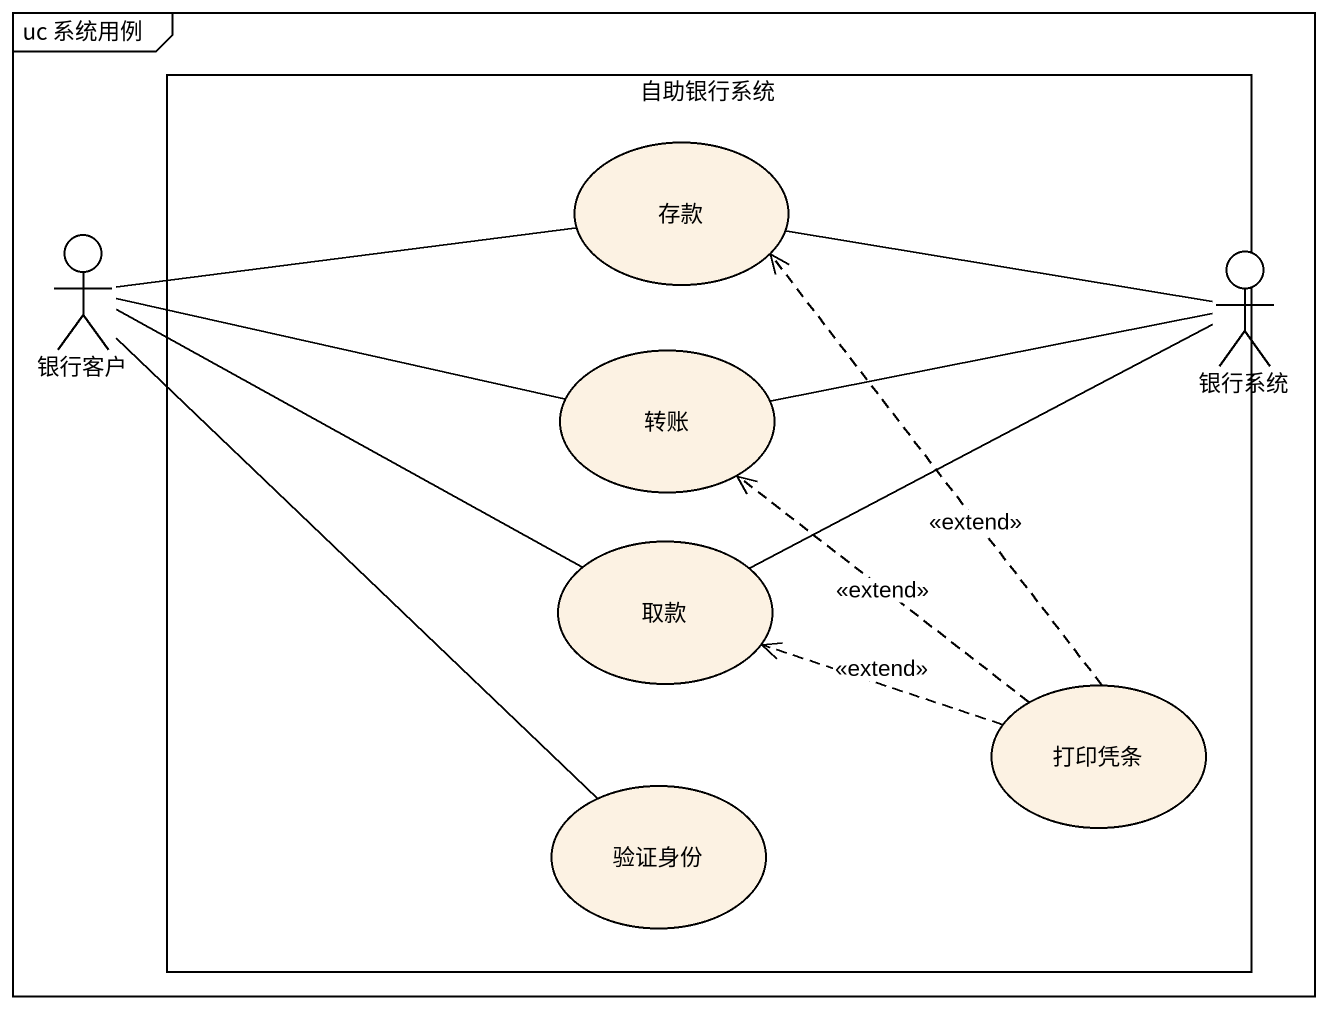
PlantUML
@startuml
mainframe uc 系统用例
rectangle 自助银行系统 {
  usecase 存款
  usecase 转账
  usecase 取款
  usecase 打印凭条
  usecase 验证身份
}
actor 银行客户
actor 银行系统
银行客户 -right- 存款
银行客户 -right- 转账
银行客户 -right- 取款
银行客户 -- 验证身份
银行系统 -left- 存款
银行系统 -left- 转账
银行系统 -left- 取款
打印凭条 .up.> 存款 : <<extend>>
打印凭条 .up.> 转账 : <<extend>>
打印凭条 .left.> 取款 : <<extend>>
@enduml
